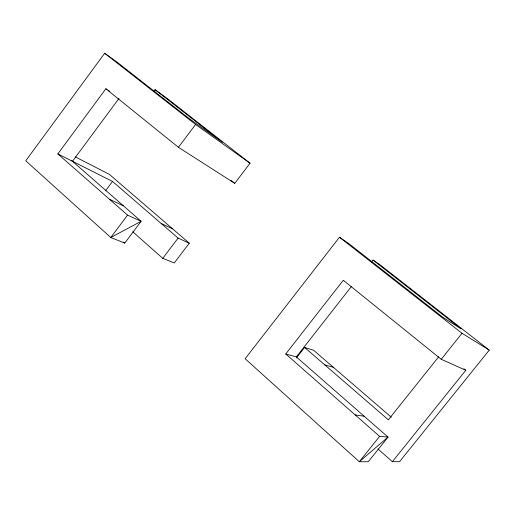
<?xml version="1.0" encoding="UTF-8"?>
<svg xmlns="http://www.w3.org/2000/svg" width="515" height="515" viewBox="0 0 515 515"><rect width="100%" height="100%" fill="white"/><g stroke="black" fill="none" stroke-linecap="round" stroke-linejoin="round"><path stroke-width="0.77" d="M153.682 91.618L155.099 89.713L222.422 142.333L188.863 118.36L118.193 63.017L104.687 53.251L25.75 160.789L110.77 237.499L124.739 243.099L141.142 221.302L71.282 160.249M127.559 215.128L110.77 237.499L141.142 221.302L127.559 215.128L57.835 153.927L105.858 88.773L107.152 89.629M72.486 161.298L118.984 98.41M105.472 190.878L112.515 181.428L178.093 238.104L189.282 243.189L174.27 262.953L162.753 258.337L132.754 231.769M178.435 147.309L195.571 124.469L250.032 163.229L234.743 183.359L178.435 147.309L105.858 88.773M162.753 258.337L178.093 238.104M371.534 261.942L373.015 260.056L461.015 328.847L442.906 317.311L348.552 243.415L339.469 237.241L245.134 358.73L359.315 461.749L368.302 461.73L388.027 437.087L296.318 356.927L285.735 353.966L343.273 280.269L441.233 359.283L465.792 370.279L392.366 461.685L377.939 448.906M296.318 356.927L351.346 286.578M296.428 357.938L304.629 347.458L313.584 350.252L391.342 417.234M438.716 356.76L388.349 419.809L304.629 347.458M379.613 436.366L359.315 461.749L388.027 437.087L379.613 436.366L285.735 353.966M441.233 359.283L462.019 333.276L489.25 350.129L399.556 461.672L392.366 461.685M355.176 414.916L364.182 416.242M324.817 364.903L333.372 367.298M109.508 199.286L123.388 205.788M161.169 223.478L172.628 228.847M57.835 153.927L112.515 181.428M75.377 156.921L109.347 174.34L189.282 243.189M108.446 90.486L109.746 91.342M373.015 260.056L380.36 265.051L489.25 350.129M155.099 89.713L166.326 97.831L250.032 163.229M104.687 53.251L195.571 124.469M339.469 237.241L462.019 333.276M230.978 180.347L234.743 183.359M463.918 368.779L465.792 370.279M123.574 242.05L124.739 243.099"/></g></svg>
